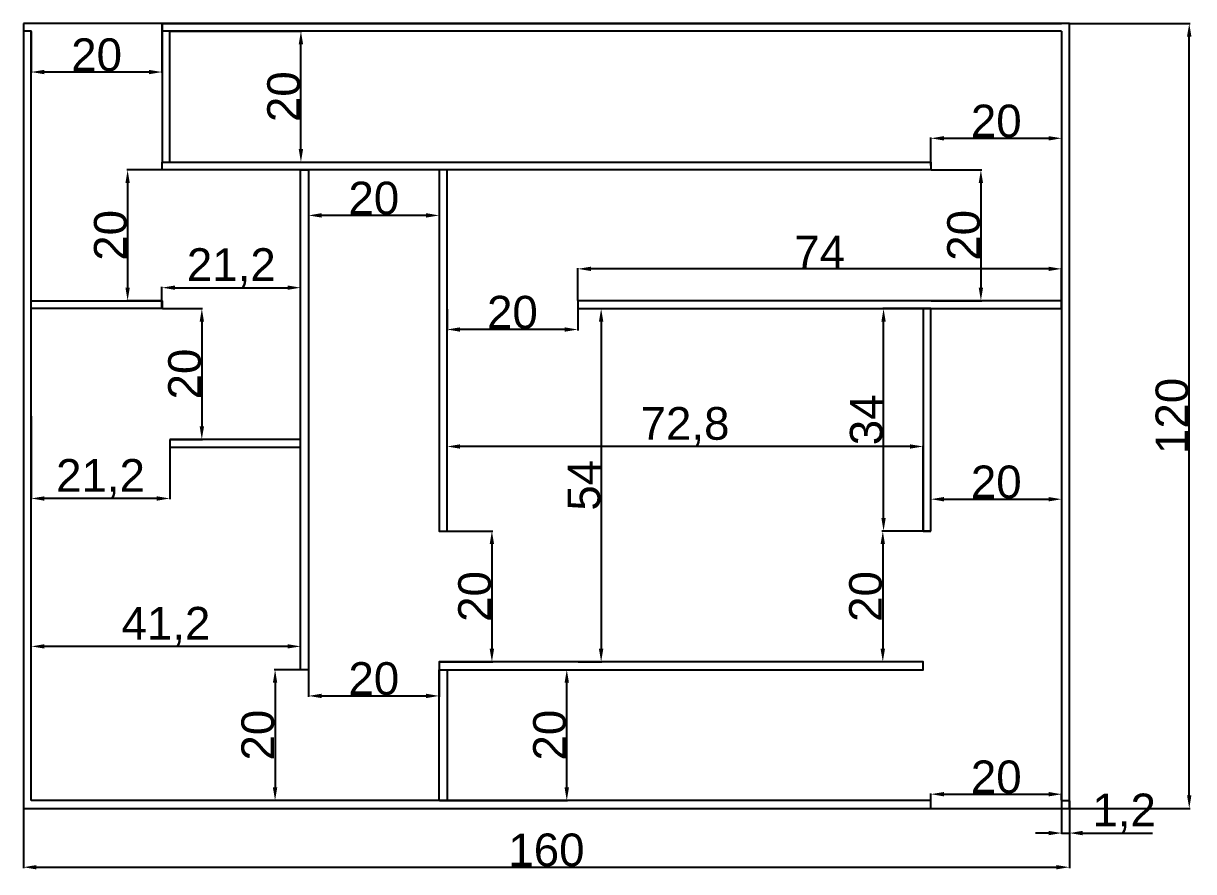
# Model space of a CAD drawing. Header units: millimetres. Extents: x -644 to 19914, y -4560 to 4169.
# Drawn here: x 10508 to 12298, y -1640 to -343 of the extents above; entities that cross this region are included whole.
import ezdxf

# ---------------------------------------------------------------- set-up
doc = ezdxf.new("R2010")
doc.units = ezdxf.units.MM
doc.styles.get("Standard").update_dxf_attribs({"font": 'arial.ttf'})
doc.dimstyles.new('Neftali ISO-25', dxfattribs={"dimtxt": 50, "dimasz": 20, "dimexe": 1.25, "dimexo": 0.625, "dimtad": 1, "dimlfac": 0.1, "dimzin": 9, "dimtxsty": 'Standard', "dimcen": 2.5, "dimclrd": 1, "dimadec": 0, "dimazin": 0, "dimtfac": 1, "dimtmove": 0, "dimatfit": 3, "dimfxl": 1, "dimarcsym": 0})

# ---------------------------------------------------------------- blocks, each defined once
blk = doc.blocks.new('*D57')
at = {"color": 0, "lineweight": -2, "transparency": 16777216}
for p, q in [((11356.2, -766.5), (11356.2, -717)), ((12096.2, -766.5), (12096.2, -717))]:
    blk.add_line(p, q, dxfattribs=at)
at = {"color": 1, "lineweight": -2, "transparency": 16777216}
blk.add_line((12076.2, -718.3), (11376.2, -718.3), dxfattribs=at)
at = {"color": 1, "transparency": 16777216}
for points in [[(11376.2, -715), (11376.2, -721.6), (11356.2, -718.3)], [(12076.2, -715), (12076.2, -721.6), (12096.2, -718.3)]]:
    blk.add_solid(points, dxfattribs=at)
at = {"layer": 'Defpoints', "color": 0, "transparency": 16777216}
for p in [(11356.2, -718.3), (11356.2, -767.1), (12096.2, -767.1)]:
    blk.add_point(p, dxfattribs=at)
at = {"color": 0, "transparency": 16777216, "insert": (11726.2, -692.7), "char_height": 50, "attachment_point": 5}
blk.add_mtext('74', dxfattribs=at)
blk = doc.blocks.new('*D58')
at = {"color": 0, "lineweight": -2, "transparency": 16777216}
for p, q in [((11895.6, -779.1), (11822.6, -779.1)), ((11895.6, -1119.1), (11822.6, -1119.1))]:
    blk.add_line(p, q, dxfattribs=at)
at = {"color": 1, "lineweight": -2, "transparency": 16777216}
blk.add_line((11823.8, -1099.1), (11823.8, -799.1), dxfattribs=at)
at = {"color": 1, "transparency": 16777216}
for points in [[(11820.5, -799.1), (11827.2, -799.1), (11823.8, -779.1)], [(11820.5, -1099.1), (11827.2, -1099.1), (11823.8, -1119.1)]]:
    blk.add_solid(points, dxfattribs=at)
at = {"layer": 'Defpoints', "color": 0, "transparency": 16777216}
for p in [(11823.8, -779.1), (11896.2, -779.1), (11896.2, -1119.1)]:
    blk.add_point(p, dxfattribs=at)
at = {"color": 0, "transparency": 16777216, "insert": (11797.7, -949.1), "char_height": 50, "attachment_point": 5, "rotation": 90}
blk.add_mtext('34', dxfattribs=at)
blk = doc.blocks.new('*D60')
at = {"color": 0, "lineweight": -2, "transparency": 16777216}
for p, q in [((11144.9, -1331.1), (11340.6, -1331.1)), ((11144.9, -1531.1), (11340.6, -1531.1))]:
    blk.add_line(p, q, dxfattribs=at)
at = {"color": 1, "lineweight": -2, "transparency": 16777216}
blk.add_line((11339.3, -1511.1), (11339.3, -1351.1), dxfattribs=at)
at = {"color": 1, "transparency": 16777216}
for points in [[(11336, -1351.1), (11342.7, -1351.1), (11339.3, -1331.1)], [(11336, -1511.1), (11342.7, -1511.1), (11339.3, -1531.1)]]:
    blk.add_solid(points, dxfattribs=at)
at = {"layer": 'Defpoints', "color": 0, "transparency": 16777216}
for p in [(11144.2, -1331.1), (11339.3, -1331.1), (11144.2, -1531.1)]:
    blk.add_point(p, dxfattribs=at)
at = {"color": 0, "transparency": 16777216, "insert": (11313.2, -1431.1), "char_height": 50, "attachment_point": 5, "rotation": 90}
blk.add_mtext('20', dxfattribs=at)
blk = doc.blocks.new('*D67')
at = {"color": 0, "lineweight": -2, "transparency": 16777216}
for p, q in [((12096.2, -943.7), (12096.2, -1071.7)), ((11896.2, -1118.5), (11896.2, -1069.2))]:
    blk.add_line(p, q, dxfattribs=at)
at = {"color": 1, "lineweight": -2, "transparency": 16777216}
blk.add_line((11916.2, -1070.4), (12076.2, -1070.4), dxfattribs=at)
at = {"color": 1, "transparency": 16777216}
for points in [[(11916.2, -1067.1), (11916.2, -1073.8), (11896.2, -1070.4)], [(12076.2, -1067.1), (12076.2, -1073.8), (12096.2, -1070.4)]]:
    blk.add_solid(points, dxfattribs=at)
at = {"layer": 'Defpoints', "color": 0, "transparency": 16777216}
for p in [(12096.2, -943.1), (12096.2, -1070.4), (11896.2, -1119.1)]:
    blk.add_point(p, dxfattribs=at)
at = {"color": 0, "transparency": 16777216, "insert": (11996.2, -1044.3), "char_height": 50, "attachment_point": 5}
blk.add_mtext('20', dxfattribs=at)
blk = doc.blocks.new('*D68')
at = {"color": 0, "lineweight": -2, "transparency": 16777216}
for p, q in [((12096.2, -355.7), (12096.2, -520)), ((11896.2, -560.5), (11896.2, -517.5))]:
    blk.add_line(p, q, dxfattribs=at)
at = {"color": 1, "lineweight": -2, "transparency": 16777216}
blk.add_line((11916.2, -518.7), (12076.2, -518.7), dxfattribs=at)
at = {"color": 1, "transparency": 16777216}
for points in [[(11916.2, -515.4), (11916.2, -522.1), (11896.2, -518.7)], [(12076.2, -515.4), (12076.2, -522.1), (12096.2, -518.7)]]:
    blk.add_solid(points, dxfattribs=at)
at = {"layer": 'Defpoints', "color": 0, "transparency": 16777216}
for p in [(12096.2, -355.1), (12096.2, -518.7), (11896.2, -561.1)]:
    blk.add_point(p, dxfattribs=at)
at = {"color": 0, "transparency": 16777216, "insert": (11996.2, -492.6), "char_height": 50, "attachment_point": 5}
blk.add_mtext('20', dxfattribs=at)
blk = doc.blocks.new('*D69')
at = {"color": 0, "lineweight": -2, "transparency": 16777216}
for p, q in [((10732.9, -355.1), (10933.9, -355.1)), ((10732.9, -555.1), (10933.9, -555.1))]:
    blk.add_line(p, q, dxfattribs=at)
at = {"color": 1, "lineweight": -2, "transparency": 16777216}
blk.add_line((10932.7, -535.1), (10932.7, -375.1), dxfattribs=at)
at = {"color": 1, "transparency": 16777216}
for points in [[(10929.3, -375.1), (10936, -375.1), (10932.7, -355.1)], [(10929.3, -535.1), (10936, -535.1), (10932.7, -555.1)]]:
    blk.add_solid(points, dxfattribs=at)
at = {"layer": 'Defpoints', "color": 0, "transparency": 16777216}
for p in [(10732.2, -355.1), (10932.7, -355.1), (10732.2, -555.1)]:
    blk.add_point(p, dxfattribs=at)
at = {"color": 0, "transparency": 16777216, "insert": (10906.5, -455.1), "char_height": 50, "attachment_point": 5, "rotation": 90}
blk.add_mtext('20', dxfattribs=at)
blk = doc.blocks.new('*D70')
at = {"color": 0, "lineweight": -2, "transparency": 16777216}
for p, q in [((10520.2, -355.7), (10520.2, -418.7)), ((10720.2, -355.7), (10720.2, -418.7))]:
    blk.add_line(p, q, dxfattribs=at)
at = {"color": 1, "lineweight": -2, "transparency": 16777216}
blk.add_line((10700.2, -417.4), (10540.2, -417.4), dxfattribs=at)
at = {"color": 1, "transparency": 16777216}
for points in [[(10540.2, -414.1), (10540.2, -420.8), (10520.2, -417.4)], [(10700.2, -414.1), (10700.2, -420.8), (10720.2, -417.4)]]:
    blk.add_solid(points, dxfattribs=at)
at = {"layer": 'Defpoints', "color": 0, "transparency": 16777216}
for p in [(10520.2, -355.1), (10720.2, -355.1), (10520.2, -417.4)]:
    blk.add_point(p, dxfattribs=at)
at = {"color": 0, "transparency": 16777216, "insert": (10620.2, -391.3), "char_height": 50, "attachment_point": 5}
blk.add_mtext('20', dxfattribs=at)
blk = doc.blocks.new('*D71')
at = {"color": 0, "lineweight": -2, "transparency": 16777216}
for p, q in [((10944.2, -567.7), (10944.2, -637.8)), ((11144.2, -567.7), (11144.2, -637.8))]:
    blk.add_line(p, q, dxfattribs=at)
at = {"color": 1, "lineweight": -2, "transparency": 16777216}
blk.add_line((11124.2, -636.6), (10964.2, -636.6), dxfattribs=at)
at = {"color": 1, "transparency": 16777216}
for points in [[(10964.2, -633.2), (10964.2, -639.9), (10944.2, -636.6)], [(11124.2, -633.2), (11124.2, -639.9), (11144.2, -636.6)]]:
    blk.add_solid(points, dxfattribs=at)
at = {"layer": 'Defpoints', "color": 0, "transparency": 16777216}
for p in [(10944.2, -567.1), (11144.2, -567.1), (10944.2, -636.6)]:
    blk.add_point(p, dxfattribs=at)
at = {"color": 0, "transparency": 16777216, "insert": (11044.2, -610.4), "char_height": 50, "attachment_point": 5}
blk.add_mtext('20', dxfattribs=at)
blk = doc.blocks.new('*D72')
at = {"color": 0, "lineweight": -2, "transparency": 16777216}
for p, q in [((10520.2, -943.7), (10520.2, -1070.6)), ((10732.2, -991.7), (10732.2, -1070.6))]:
    blk.add_line(p, q, dxfattribs=at)
at = {"color": 1, "lineweight": -2, "transparency": 16777216}
blk.add_line((10712.2, -1069.3), (10540.2, -1069.3), dxfattribs=at)
at = {"color": 1, "transparency": 16777216}
for points in [[(10540.2, -1066), (10540.2, -1072.7), (10520.2, -1069.3)], [(10712.2, -1066), (10712.2, -1072.7), (10732.2, -1069.3)]]:
    blk.add_solid(points, dxfattribs=at)
at = {"layer": 'Defpoints', "color": 0, "transparency": 16777216}
for p in [(10520.2, -943.1), (10732.2, -991.1), (10520.2, -1069.3)]:
    blk.add_point(p, dxfattribs=at)
at = {"color": 0, "transparency": 16777216, "insert": (10626.2, -1038.7), "char_height": 50, "attachment_point": 5}
blk.add_mtext('21,2', dxfattribs=at)
blk = doc.blocks.new('*D73')
at = {"color": 0, "lineweight": -2, "transparency": 16777216}
for p, q in [((10720.9, -779.1), (10782.4, -779.1)), ((10732.9, -979.1), (10782.4, -979.1))]:
    blk.add_line(p, q, dxfattribs=at)
at = {"color": 1, "lineweight": -2, "transparency": 16777216}
blk.add_line((10781.1, -799.1), (10781.1, -959.1), dxfattribs=at)
at = {"color": 1, "transparency": 16777216}
for points in [[(10777.8, -799.1), (10784.5, -799.1), (10781.1, -779.1)], [(10777.8, -959.1), (10784.5, -959.1), (10781.1, -979.1)]]:
    blk.add_solid(points, dxfattribs=at)
at = {"layer": 'Defpoints', "color": 0, "transparency": 16777216}
for p in [(10720.2, -779.1), (10732.2, -979.1), (10781.1, -979.1)]:
    blk.add_point(p, dxfattribs=at)
at = {"color": 0, "transparency": 16777216, "insert": (10755, -879.1), "char_height": 50, "attachment_point": 5, "rotation": 90}
blk.add_mtext('20', dxfattribs=at)
blk = doc.blocks.new('*D74')
at = {"color": 0, "lineweight": -2, "transparency": 16777216}
for p, q in [((10720.2, -778.5), (10720.2, -745.8)), ((10932.2, -778.5), (10932.2, -745.8))]:
    blk.add_line(p, q, dxfattribs=at)
at = {"color": 1, "lineweight": -2, "transparency": 16777216}
blk.add_line((10740.2, -747.1), (10912.2, -747.1), dxfattribs=at)
at = {"color": 1, "transparency": 16777216}
for points in [[(10740.2, -743.7), (10740.2, -750.4), (10720.2, -747.1)], [(10912.2, -743.7), (10912.2, -750.4), (10932.2, -747.1)]]:
    blk.add_solid(points, dxfattribs=at)
at = {"layer": 'Defpoints', "color": 0, "transparency": 16777216}
for p in [(10932.2, -747.1), (10720.2, -779.1), (10932.2, -779.1)]:
    blk.add_point(p, dxfattribs=at)
at = {"color": 0, "transparency": 16777216, "insert": (10826.2, -716.4), "char_height": 50, "attachment_point": 5}
blk.add_mtext('21,2', dxfattribs=at)
blk = doc.blocks.new('*D75')
at = {"color": 0, "lineweight": -2, "transparency": 16777216}
for p, q in [((11156.2, -779.7), (11156.2, -812.3)), ((11356.2, -779.7), (11356.2, -812.3))]:
    blk.add_line(p, q, dxfattribs=at)
at = {"color": 1, "lineweight": -2, "transparency": 16777216}
blk.add_line((11336.2, -811), (11176.2, -811), dxfattribs=at)
at = {"color": 1, "transparency": 16777216}
for points in [[(11176.2, -807.7), (11176.2, -814.4), (11156.2, -811)], [(11336.2, -807.7), (11336.2, -814.4), (11356.2, -811)]]:
    blk.add_solid(points, dxfattribs=at)
at = {"layer": 'Defpoints', "color": 0, "transparency": 16777216}
for p in [(11156.2, -779.1), (11356.2, -779.1), (11156.2, -811)]:
    blk.add_point(p, dxfattribs=at)
at = {"color": 0, "transparency": 16777216, "insert": (11256.2, -784.9), "char_height": 50, "attachment_point": 5}
blk.add_mtext('20', dxfattribs=at)
blk = doc.blocks.new('*D76')
at = {"color": 0, "lineweight": -2, "transparency": 16777216}
for p, q in [((11356.9, -779.1), (11393.1, -779.1)), ((11356.9, -1319.1), (11393.1, -1319.1))]:
    blk.add_line(p, q, dxfattribs=at)
at = {"color": 1, "lineweight": -2, "transparency": 16777216}
blk.add_line((11391.9, -799.1), (11391.9, -1299.1), dxfattribs=at)
at = {"color": 1, "transparency": 16777216}
for points in [[(11388.5, -799.1), (11395.2, -799.1), (11391.9, -779.1)], [(11388.5, -1299.1), (11395.2, -1299.1), (11391.9, -1319.1)]]:
    blk.add_solid(points, dxfattribs=at)
at = {"layer": 'Defpoints', "color": 0, "transparency": 16777216}
for p in [(11356.2, -779.1), (11356.2, -1319.1), (11391.9, -1319.1)]:
    blk.add_point(p, dxfattribs=at)
at = {"color": 0, "transparency": 16777216, "insert": (11365.8, -1049.1), "char_height": 50, "attachment_point": 5, "rotation": 90}
blk.add_mtext('54', dxfattribs=at)
blk = doc.blocks.new('*D77')
at = {"color": 0, "lineweight": -2, "transparency": 16777216}
for p, q in [((11883.6, -1119.1), (11821.4, -1119.1)), ((11883.6, -1319.1), (11821.4, -1319.1))]:
    blk.add_line(p, q, dxfattribs=at)
at = {"color": 1, "lineweight": -2, "transparency": 16777216}
blk.add_line((11822.7, -1139.1), (11822.7, -1299.1), dxfattribs=at)
at = {"color": 1, "transparency": 16777216}
for points in [[(11819.3, -1139.1), (11826, -1139.1), (11822.7, -1119.1)], [(11819.3, -1299.1), (11826, -1299.1), (11822.7, -1319.1)]]:
    blk.add_solid(points, dxfattribs=at)
at = {"layer": 'Defpoints', "color": 0, "transparency": 16777216}
for p in [(11884.2, -1119.1), (11822.7, -1319.1), (11884.2, -1319.1)]:
    blk.add_point(p, dxfattribs=at)
at = {"color": 0, "transparency": 16777216, "insert": (11796.5, -1219.1), "char_height": 50, "attachment_point": 5, "rotation": 90}
blk.add_mtext('20', dxfattribs=at)
blk = doc.blocks.new('*D79')
at = {"color": 0, "lineweight": -2, "transparency": 16777216}
for p, q in [((11896.2, -1530.5), (11896.2, -1520.1)), ((12096.2, -1530.5), (12096.2, -1520.1))]:
    blk.add_line(p, q, dxfattribs=at)
at = {"color": 1, "lineweight": -2, "transparency": 16777216}
blk.add_line((11916.2, -1521.4), (12076.2, -1521.4), dxfattribs=at)
at = {"color": 1, "transparency": 16777216}
for points in [[(11916.2, -1518), (11916.2, -1524.7), (11896.2, -1521.4)], [(12076.2, -1518), (12076.2, -1524.7), (12096.2, -1521.4)]]:
    blk.add_solid(points, dxfattribs=at)
at = {"layer": 'Defpoints', "color": 0, "transparency": 16777216}
for p in [(11896.2, -1531.1), (12096.2, -1521.4), (12096.2, -1531.1)]:
    blk.add_point(p, dxfattribs=at)
at = {"color": 0, "transparency": 16777216, "insert": (11996.2, -1495.2), "char_height": 50, "attachment_point": 5}
blk.add_mtext('20', dxfattribs=at)
blk = doc.blocks.new('*D80')
at = {"color": 0, "lineweight": -2, "transparency": 16777216}
for p, q in [((10719.6, -567.1), (10666.4, -567.1)), ((10719.6, -767.1), (10666.4, -767.1))]:
    blk.add_line(p, q, dxfattribs=at)
at = {"color": 1, "lineweight": -2, "transparency": 16777216}
blk.add_line((10667.6, -587.1), (10667.6, -747.1), dxfattribs=at)
at = {"color": 1, "transparency": 16777216}
for points in [[(10664.3, -587.1), (10670.9, -587.1), (10667.6, -567.1)], [(10664.3, -747.1), (10670.9, -747.1), (10667.6, -767.1)]]:
    blk.add_solid(points, dxfattribs=at)
at = {"layer": 'Defpoints', "color": 0, "transparency": 16777216}
for p in [(10720.2, -567.1), (10667.6, -767.1), (10720.2, -767.1)]:
    blk.add_point(p, dxfattribs=at)
at = {"color": 0, "transparency": 16777216, "insert": (10641.5, -667.1), "char_height": 50, "attachment_point": 5, "rotation": 90}
blk.add_mtext('20', dxfattribs=at)
blk = doc.blocks.new('*D81')
at = {"color": 0, "lineweight": -2, "transparency": 16777216}
for p, q in [((10520.2, -1330.5), (10520.2, -1294.2)), ((10932.2, -1330.5), (10932.2, -1294.2))]:
    blk.add_line(p, q, dxfattribs=at)
at = {"color": 1, "lineweight": -2, "transparency": 16777216}
blk.add_line((10912.2, -1295.4), (10540.2, -1295.4), dxfattribs=at)
at = {"color": 1, "transparency": 16777216}
for points in [[(10540.2, -1292.1), (10540.2, -1298.7), (10520.2, -1295.4)], [(10912.2, -1292.1), (10912.2, -1298.7), (10932.2, -1295.4)]]:
    blk.add_solid(points, dxfattribs=at)
at = {"layer": 'Defpoints', "color": 0, "transparency": 16777216}
for p in [(10520.2, -1295.4), (10520.2, -1331.1), (10932.2, -1331.1)]:
    blk.add_point(p, dxfattribs=at)
at = {"color": 0, "transparency": 16777216, "insert": (10726.2, -1264.7), "char_height": 50, "attachment_point": 5}
blk.add_mtext('41,2', dxfattribs=at)
blk = doc.blocks.new('*D82')
at = {"color": 0, "lineweight": -2, "transparency": 16777216}
for p, q in [((10931.6, -1331.1), (10891.9, -1331.1)), ((10931.6, -1531.1), (10891.9, -1531.1))]:
    blk.add_line(p, q, dxfattribs=at)
at = {"color": 1, "lineweight": -2, "transparency": 16777216}
blk.add_line((10893.2, -1351.1), (10893.2, -1511.1), dxfattribs=at)
at = {"color": 1, "transparency": 16777216}
for points in [[(10889.8, -1351.1), (10896.5, -1351.1), (10893.2, -1331.1)], [(10889.8, -1511.1), (10896.5, -1511.1), (10893.2, -1531.1)]]:
    blk.add_solid(points, dxfattribs=at)
at = {"layer": 'Defpoints', "color": 0, "transparency": 16777216}
for p in [(10932.2, -1331.1), (10893.2, -1531.1), (10932.2, -1531.1)]:
    blk.add_point(p, dxfattribs=at)
at = {"color": 0, "transparency": 16777216, "insert": (10867, -1431.1), "char_height": 50, "attachment_point": 5, "rotation": 90}
blk.add_mtext('20', dxfattribs=at)
blk = doc.blocks.new('*D83')
at = {"color": 0, "lineweight": -2, "transparency": 16777216}
for p, q in [((11156.2, -1118.5), (11156.2, -988.6)), ((11884.2, -1118.5), (11884.2, -988.6))]:
    blk.add_line(p, q, dxfattribs=at)
at = {"color": 1, "lineweight": -2, "transparency": 16777216}
blk.add_line((11864.2, -989.8), (11176.2, -989.8), dxfattribs=at)
at = {"color": 1, "transparency": 16777216}
for points in [[(11176.2, -986.5), (11176.2, -993.2), (11156.2, -989.8)], [(11864.2, -986.5), (11864.2, -993.2), (11884.2, -989.8)]]:
    blk.add_solid(points, dxfattribs=at)
at = {"layer": 'Defpoints', "color": 0, "transparency": 16777216}
for p in [(11156.2, -989.8), (11156.2, -1119.1), (11884.2, -1119.1)]:
    blk.add_point(p, dxfattribs=at)
at = {"color": 0, "transparency": 16777216, "insert": (11520.2, -959.2), "char_height": 50, "attachment_point": 5}
blk.add_mtext('72,8', dxfattribs=at)
blk = doc.blocks.new('*D84')
at = {"color": 0, "lineweight": -2, "transparency": 16777216}
for p, q in [((11144.9, -1119.1), (11226, -1119.1)), ((11144.9, -1319.1), (11226, -1319.1))]:
    blk.add_line(p, q, dxfattribs=at)
at = {"color": 1, "lineweight": -2, "transparency": 16777216}
blk.add_line((11224.8, -1139.1), (11224.8, -1299.1), dxfattribs=at)
at = {"color": 1, "transparency": 16777216}
for points in [[(11221.4, -1139.1), (11228.1, -1139.1), (11224.8, -1119.1)], [(11221.4, -1299.1), (11228.1, -1299.1), (11224.8, -1319.1)]]:
    blk.add_solid(points, dxfattribs=at)
at = {"layer": 'Defpoints', "color": 0, "transparency": 16777216}
for p in [(11144.2, -1119.1), (11144.2, -1319.1), (11224.8, -1319.1)]:
    blk.add_point(p, dxfattribs=at)
at = {"color": 0, "transparency": 16777216, "insert": (11198.6, -1219.1), "char_height": 50, "attachment_point": 5, "rotation": 90}
blk.add_mtext('20', dxfattribs=at)
blk = doc.blocks.new('*D85')
at = {"color": 0, "lineweight": -2, "transparency": 16777216}
for p, q in [((10944.2, -1331.7), (10944.2, -1372.3)), ((11144.2, -1331.7), (11144.2, -1372.3))]:
    blk.add_line(p, q, dxfattribs=at)
at = {"color": 1, "lineweight": -2, "transparency": 16777216}
blk.add_line((10964.2, -1371.1), (11124.2, -1371.1), dxfattribs=at)
at = {"color": 1, "transparency": 16777216}
for points in [[(10964.2, -1367.8), (10964.2, -1374.4), (10944.2, -1371.1)], [(11124.2, -1367.8), (11124.2, -1374.4), (11144.2, -1371.1)]]:
    blk.add_solid(points, dxfattribs=at)
at = {"layer": 'Defpoints', "color": 0, "transparency": 16777216}
for p in [(10944.2, -1331.1), (11144.2, -1331.1), (11144.2, -1371.1)]:
    blk.add_point(p, dxfattribs=at)
at = {"color": 0, "transparency": 16777216, "insert": (11044.2, -1344.9), "char_height": 50, "attachment_point": 5}
blk.add_mtext('20', dxfattribs=at)
blk = doc.blocks.new('*D86')
at = {"color": 0, "lineweight": -2, "transparency": 16777216}
for p, q in [((10508.2, -1543.7), (10508.2, -1634.3)), ((12108.2, -1543.7), (12108.2, -1634.3))]:
    blk.add_line(p, q, dxfattribs=at)
at = {"color": 1, "lineweight": -2, "transparency": 16777216}
blk.add_line((10528.2, -1633), (12088.2, -1633), dxfattribs=at)
at = {"color": 1, "transparency": 16777216}
for points in [[(10528.2, -1629.7), (10528.2, -1636.3), (10508.2, -1633)], [(12088.2, -1629.7), (12088.2, -1636.3), (12108.2, -1633)]]:
    blk.add_solid(points, dxfattribs=at)
at = {"layer": 'Defpoints', "color": 0, "transparency": 16777216}
for p in [(10508.2, -1543.1), (12108.2, -1543.1), (12108.2, -1633)]:
    blk.add_point(p, dxfattribs=at)
at = {"color": 0, "transparency": 16777216, "insert": (11308.2, -1606.8), "char_height": 50, "attachment_point": 5}
blk.add_mtext('160', dxfattribs=at)
blk = doc.blocks.new('*D87')
at = {"color": 0, "lineweight": -2, "transparency": 16777216}
for p, q in [((12108.9, -343.1), (12292.6, -343.1)), ((12108.9, -1543.1), (12292.6, -1543.1))]:
    blk.add_line(p, q, dxfattribs=at)
at = {"color": 1, "lineweight": -2, "transparency": 16777216}
blk.add_line((12291.4, -1523.1), (12291.4, -363.1), dxfattribs=at)
at = {"color": 1, "transparency": 16777216}
for points in [[(12288, -363.1), (12294.7, -363.1), (12291.4, -343.1)], [(12288, -1523.1), (12294.7, -1523.1), (12291.4, -1543.1)]]:
    blk.add_solid(points, dxfattribs=at)
at = {"layer": 'Defpoints', "color": 0, "transparency": 16777216}
for p in [(12108.2, -343.1), (12291.4, -343.1), (12108.2, -1543.1)]:
    blk.add_point(p, dxfattribs=at)
at = {"color": 0, "transparency": 16777216, "insert": (12265.2, -943.1), "char_height": 50, "attachment_point": 5, "rotation": 90}
blk.add_mtext('120', dxfattribs=at)
blk = doc.blocks.new('*D88')
at = {"color": 0, "lineweight": -2, "transparency": 16777216}
for p, q in [((11896.9, -567.1), (11973.9, -567.1)), ((11896.9, -767.1), (11973.9, -767.1))]:
    blk.add_line(p, q, dxfattribs=at)
at = {"color": 1, "lineweight": -2, "transparency": 16777216}
blk.add_line((11972.7, -587.1), (11972.7, -747.1), dxfattribs=at)
at = {"color": 1, "transparency": 16777216}
for points in [[(11969.4, -587.1), (11976, -587.1), (11972.7, -567.1)], [(11969.4, -747.1), (11976, -747.1), (11972.7, -767.1)]]:
    blk.add_solid(points, dxfattribs=at)
at = {"layer": 'Defpoints', "color": 0, "transparency": 16777216}
for p in [(11896.2, -567.1), (11896.2, -767.1), (11972.7, -767.1)]:
    blk.add_point(p, dxfattribs=at)
at = {"color": 0, "transparency": 16777216, "insert": (11946.5, -667.1), "char_height": 50, "attachment_point": 5, "rotation": 90}
blk.add_mtext('20', dxfattribs=at)
blk = doc.blocks.new('*D89')
at = {"color": 0, "lineweight": -2, "transparency": 16777216}
for p, q in [((12096.2, -1531.7), (12096.2, -1582)), ((12108.2, -1531.7), (12108.2, -1582))]:
    blk.add_line(p, q, dxfattribs=at)
at = {"color": 1, "lineweight": -2, "transparency": 16777216}
for p, q in [((12076.2, -1580.8), (12056.2, -1580.8)), ((12096.2, -1580.8), (12108.2, -1580.8)), ((12128.2, -1580.8), (12235.3, -1580.8))]:
    blk.add_line(p, q, dxfattribs=at)
at = {"color": 1, "transparency": 16777216}
for points in [[(12076.2, -1577.4), (12076.2, -1584.1), (12096.2, -1580.8)], [(12128.2, -1577.4), (12128.2, -1584.1), (12108.2, -1580.8)]]:
    blk.add_solid(points, dxfattribs=at)
at = {"layer": 'Defpoints', "color": 0, "transparency": 16777216}
for p in [(12096.2, -1531.1), (12108.2, -1531.1), (12108.2, -1580.8)]:
    blk.add_point(p, dxfattribs=at)
at = {"color": 0, "transparency": 16777216, "insert": (12191.8, -1550.1), "char_height": 50, "attachment_point": 5}
blk.add_mtext('1,2', dxfattribs=at)

msp = doc.modelspace()

# ---------------------------------------------------------------- linework, layer by layer
at = {"color": 5}
msp.add_lwpolyline([(10508.226, -343.099), (10508.226, -1543.099), (12108.226, -1543.099), (12108.226, -343.099), (10508.226, -343.099)], dxfattribs=at)
at = {"color": 2, "true_color": 0xf1eb1f}
for points in [[(10520.226, -1531.099), (10520.226, -355.099), (10508.226, -355.099), (10508.226, -1543.099)], [(10720.226, -343.099), (10720.226, -355.099)], [(10720.226, -343.099), (12096.226, -343.099)], [(12096.226, -355.099), (10720.226, -355.099), (10720.226, -343.099)], [(12096.226, -1531.099), (12108.226, -1531.099), (12108.226, -343.099), (12096.226, -343.099)], [(12096.226, -355.099), (12096.226, -1531.099)], [(11896.226, -1531.099), (10520.226, -1531.099)], [(10520.226, -1543.099), (11896.226, -1543.099), (11896.226, -1531.099)], [(11896.226, -1543.099), (11896.226, -1531.099)], [(10508.226, -1543.099), (10520.226, -1543.099)]]:
    msp.add_lwpolyline(points, dxfattribs=at)
for points in [[(10720.226, -355.099), (10720.226, -555.099), (10732.226, -555.099), (10732.226, -355.099), (10720.226, -355.099)], [(10720.226, -555.099), (11896.226, -555.099), (11896.226, -567.099), (10720.226, -567.099), (10720.226, -555.099)], [(10932.226, -1331.099), (10932.226, -567.099), (10944.226, -567.099), (10944.226, -1331.099), (10932.226, -1331.099)], [(11144.226, -567.099), (11144.226, -1119.099), (11156.226, -1119.099), (11156.226, -567.099), (11144.226, -567.099)], [(10520.226, -767.099), (10720.226, -767.099), (10720.226, -779.099), (10520.226, -779.099), (10520.226, -767.099)], [(12096.226, -767.099), (11356.226, -767.099), (11356.226, -779.099), (12096.226, -779.099), (12096.226, -767.099)], [(11896.226, -1119.099), (11896.226, -779.099), (11884.226, -779.099), (11884.226, -1119.099), (11896.226, -1119.099)], [(10732.226, -979.099), (10732.226, -991.099), (10932.226, -991.099), (10932.226, -979.099), (10732.226, -979.099)], [(11144.226, -1331.099), (11884.226, -1331.099), (11884.226, -1319.099), (11144.226, -1319.099), (11144.226, -1331.099)], [(11144.226, -1331.099), (11156.226, -1331.099), (11156.226, -1531.099), (11144.226, -1531.099), (11144.226, -1331.099)]]:
    msp.add_lwpolyline(points)

# ---------------------------------------------------------------- dimensions: what is measured, and where the dimension line sits
at = {"color": 242, "true_color": 0xcd2027}
for base, p1, p2, picture, middle in [((10520.226, -417.434), (10720.226, -355.099), (10520.226, -355.099), '*D70', (10620.226, -391.28)), ((12096.226, -518.738), (11896.226, -561.099), (12096.226, -355.099), '*D68', (11996.226, -492.584)), ((10944.226, -636.573), (11144.226, -567.099), (10944.226, -567.099), '*D71', (11044.226, -610.419)), ((11356.226, -718.285), (12096.226, -767.099), (11356.226, -767.099), '*D57', (11726.226, -692.66)), ((10932.226, -747.069), (10720.226, -779.099), (10932.226, -779.099), '*D74', (10826.226, -716.396)), ((11156.226, -811.032), (11356.226, -779.099), (11156.226, -779.099), '*D75', (11256.226, -784.879)), ((11156.226, -989.848), (11884.226, -1119.099), (11156.226, -1119.099), '*D83', (11520.226, -959.175)), ((10520.226, -1069.328), (10732.226, -991.099), (10520.226, -943.099), '*D72', (10626.226, -1038.655)), ((12096.226, -1070.428), (11896.226, -1119.099), (12096.226, -943.099), '*D67', (11996.226, -1044.274)), ((10520.226, -1295.41), (10932.226, -1331.099), (10520.226, -1331.099), '*D81', (10726.226, -1264.737)), ((11144.226, -1371.093), (10944.226, -1331.099), (11144.226, -1331.099), '*D85', (11044.226, -1344.939)), ((12096.226, -1521.371), (11896.226, -1531.099), (12096.226, -1531.099), '*D79', (11996.226, -1495.217)), ((12108.226, -1580.761), (12096.226, -1531.099), (12108.226, -1531.099), '*D89', (12191.756, -1550.088)), ((12108.226, -1633.002), (10508.226, -1543.099), (12108.226, -1543.099), '*D86', (11308.226, -1606.848))]:
    dim = msp.add_linear_dim(base=base, p1=p1, p2=p2, dimstyle='Neftali ISO-25', dxfattribs=at)
    dim.commit()
    dim.dimension.update_dxf_attribs({"geometry": picture, "text_midpoint": middle})
for base, p1, p2, picture, middle in [((10932.668, -355.099), (10732.226, -555.099), (10732.226, -355.099), '*D69', (10906.515, -455.099)), ((12291.382, -343.099), (12108.226, -1543.099), (12108.226, -343.099), '*D87', (12265.228, -943.099)), ((10667.61, -767.099), (10720.226, -567.099), (10720.226, -767.099), '*D80', (10641.456, -667.099)), ((11972.695, -767.099), (11896.226, -567.099), (11896.226, -767.099), '*D88', (11946.541, -667.099)), ((10781.134, -979.099), (10720.226, -779.099), (10732.226, -979.099), '*D73', (10754.98, -879.099)), ((11391.87, -1319.099), (11356.226, -779.099), (11356.226, -1319.099), '*D76', (11365.819, -1049.099)), ((11224.758, -1319.099), (11144.226, -1119.099), (11144.226, -1319.099), '*D84', (11198.605, -1219.099)), ((11822.662, -1319.099), (11884.226, -1119.099), (11884.226, -1319.099), '*D77', (11796.508, -1219.099)), ((10893.166, -1531.099), (10932.226, -1331.099), (10932.226, -1531.099), '*D82', (10867.012, -1431.099))]:
    dim = msp.add_linear_dim(base=base, p1=p1, p2=p2, angle=90, dimstyle='Neftali ISO-25', dxfattribs=at)
    dim.commit()
    dim.dimension.update_dxf_attribs({"geometry": picture, "text_midpoint": middle})
for base, p1, p2, picture, middle in [((11823.823, -779.099), (11896.226, -1119.099), (11896.226, -779.099), '*D58', (11823.823, -949.099)), ((11339.335, -1331.099), (11144.226, -1531.099), (11144.226, -1331.099), '*D60', (11339.335, -1431.099))]:
    dim = msp.add_linear_dim(base=base, p1=p1, p2=p2, angle=90, dimstyle='Neftali ISO-25', dxfattribs=at)
    dim.commit()
    dim.dimension.update_dxf_attribs({"geometry": picture, "text_midpoint": middle, "dimtype": 160})

doc.saveas('drawing.dxf')
